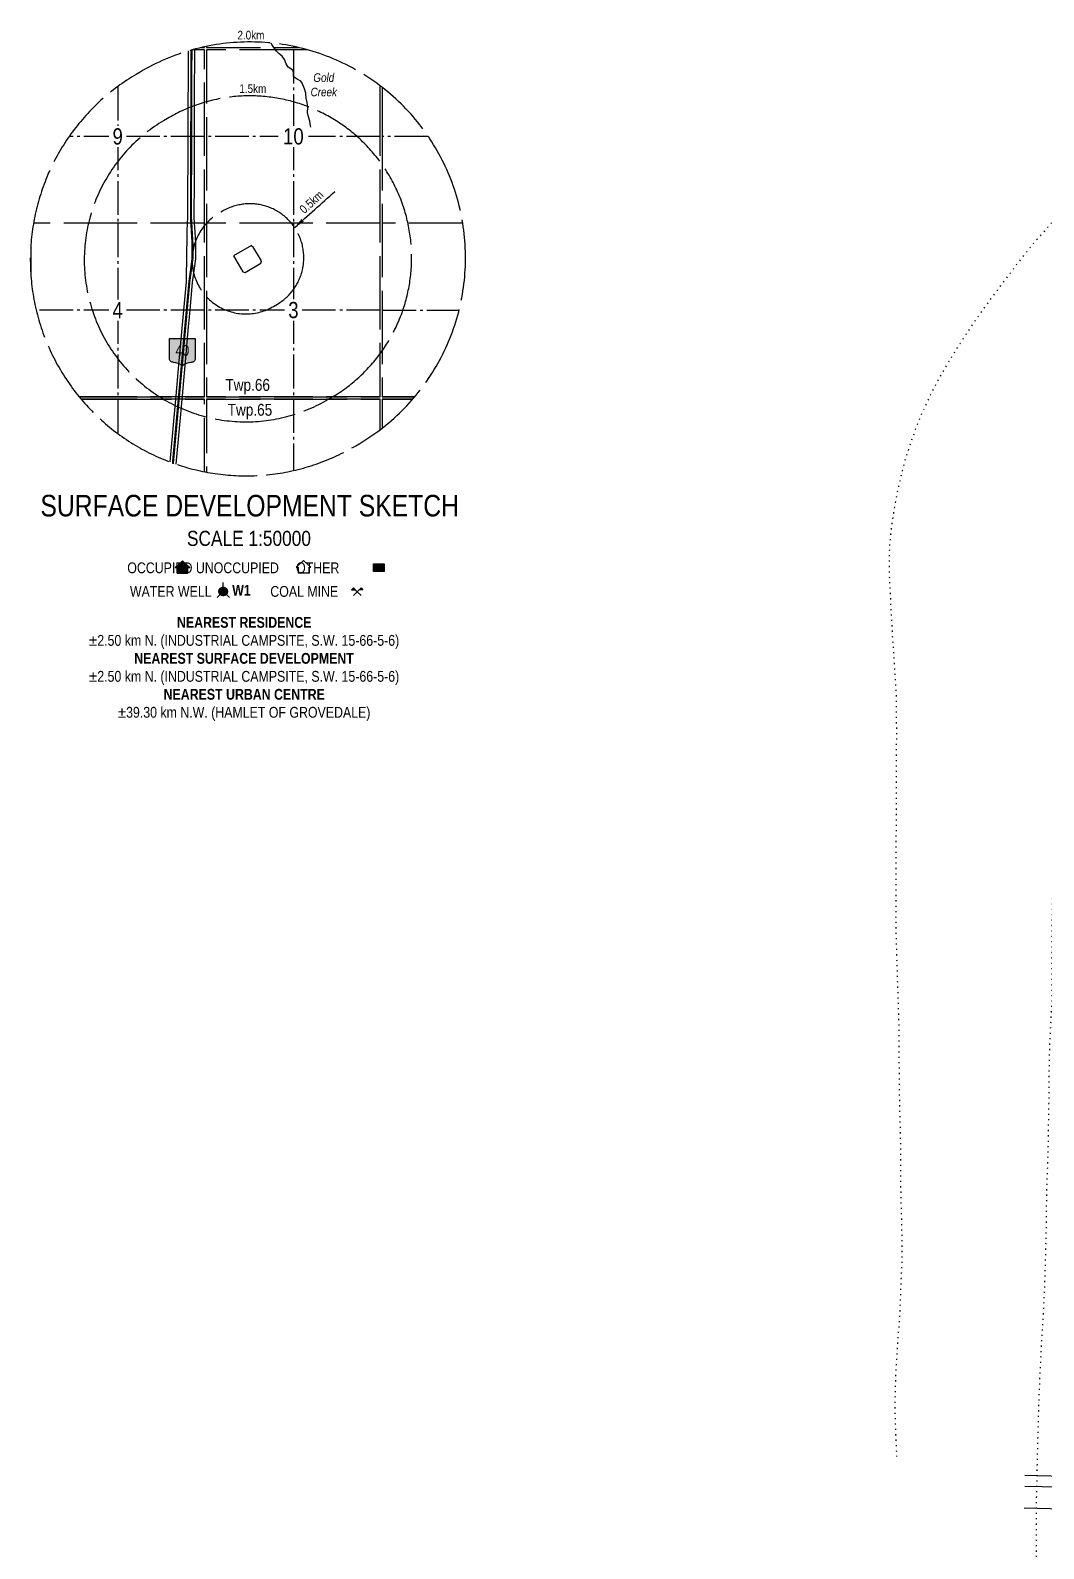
# Model space of a CAD drawing. Extents: x 389163 to 396064, y 6056248 to 6063668.
# Drawn here: x 390645 to 391584, y 6060009 to 6061416 of the extents above; entities that cross this region are included whole.
import ezdxf
from ezdxf.enums import TextEntityAlignment as Align

# ---------------------------------------------------------------- set-up
doc = ezdxf.new("R2010")
doc.units = 0
doc.header["$LTSCALE"] = 5
for name, pattern in [('foc-BUFFER', [16.75, 15, -1.75]), ('foc-DOT', [1, 0.2, -0.8]), ('foc-QUARTERLINE', [33, 25, -3, 2, -3]), ('foc-UNSURVEYED', [12.5, 10, -2.5])]:
    doc.linetypes.add(name, pattern=pattern)
for name, color, linetype in [('AS-RESIDENCE', 14, 'Continuous'), ('AS-SYMBOL', 7, 'Continuous'), ('AUX-BUFFER', 7, 'foc-BUFFER'), ('AUX-LABELS', 1, 'Continuous'), ('CG-NOTES', 7, 'Continuous'), ('DETAIL-HZ-Existing', 8, 'foc-DOT'), ('DETAIL-T', 7, 'Continuous'), ('F-WS-S', 8, 'Continuous'), ('L-QSEC', 8, 'foc-QUARTERLINE'), ('L-TITLEDB', 4, 'Continuous'), ('L-USEC', 7, 'foc-UNSURVEYED'), ('P-PROPOSED', 10, 'Continuous'), ('ROUTE-MAP-HWY', 2, 'Continuous'), ('S-7', 6, 'Continuous'), ('T-WATER', 160, 'Continuous'), ('T-WATER-T', 170, 'Continuous')]:
    doc.layers.add(name, color=color, linetype=linetype)
doc.styles.add('100L', font='ARIALN.TTF', dxfattribs={"height": 11})
doc.styles.add('120', font='ARIALN.TTF', dxfattribs={"height": 13})
doc.styles.add('60L', font='ARIALN.TTF', dxfattribs={"height": 7.35})
doc.styles.add('80CG', font='ARIALN.TTF', dxfattribs={"height": 10})
doc.styles.add('80V', font='ARIALN.TTF', dxfattribs={"oblique": 20, "height": 2})
doc.styles.add('BOLD', font='ARIALNB.TTF')
doc.styles.add('TXT', font='ARIALN.TTF', dxfattribs={"height": 0.2})
doc.dimstyles.new('Compass 5 000', dxfattribs={"dimscale": 5, "dimtxt": 9, "dimasz": 2, "dimexe": 0.2, "dimexo": 0.0625, "dimgap": 0.5, "dimtad": 0, "dimtih": 1, "dimtoh": 1, "dimzin": 0, "dimdsep": 46, "dimtxsty": '80CG', "dimcen": 0.1, "dimse1": 1, "dimse2": 1, "dimclrd": 256, "dimclrt": 256, "dimaunit": 1, "dimadec": 4, "dimazin": 0, "dimtfac": 0.06, "dimtofl": 0, "dimtmove": 0, "dimatfit": 1, "dimfxl": 0.2, "dimtolj": 1, "dimtzin": 0, "dimlwd": -1, "dimarcsym": 0})

# ---------------------------------------------------------------- blocks, each defined once
blk = doc.blocks.new('hwy_primary')
h = blk.add_hatch(color=255)
edge = h.paths.add_edge_path()
edge.add_line((-12.6, -6.5), (-12.6, 12.1))
edge.add_line((-12.6, 12.1), (11.4, 12.1))
edge.add_line((11.4, 12.1), (11.4, -6.5))
edge.add_arc((7.7, -6.3), 3.64, 267.0356, 357.7597, ccw=False)
edge.add_arc((9.4, -25.7), 15.8, 96.6623, 129.1626)
edge.add_arc((-10.6, -25.7), 15.8, 50.8374, 83.3377)
edge.add_arc((-8.9, -6.3), 3.64, 182.2403, 272.9644, ccw=False)
at = {"color": 3}
blk.add_lwpolyline([(-12.6, -6.5), (-12.6, 12.1), (11.4, 12.1), (11.4, -6.5, -0.41792), (7.6, -10, 0.142768), (-0.6, -13.4, 0.142768), (-8.7, -10, -0.41792), (-12.6, -6.5)], format="xyb", dxfattribs=at)
at = {"color": 3, "style": '80V', "flags": 8}
blk.add_attdef('HWY', text='', height=10, dxfattribs=at).set_placement((-0.6, 1), align=Align.MIDDLE_CENTER)
blk = doc.blocks.new('res_abd')
at = {"color": 14}
blk.add_lwpolyline([(-1.13, -0.57), (-1.13, -1.62), (0.87, -1.62), (0.87, -0.57), (1.22, -0.57), (-0.13, 0.69), (-1.49, -0.57)], close=True, dxfattribs=at)
blk = doc.blocks.new('res_other')
blk.add_hatch(color=14).paths.add_polyline_path([(-1.09, 0.73), (0.91, 0.73), (0.91, -0.69), (-1.09, -0.69)])
at = {"color": 14}
blk.add_lwpolyline([(-1.09, 0.73), (0.91, 0.73), (0.91, -0.69), (-1.09, -0.69)], close=True, dxfattribs=at)
blk = doc.blocks.new('res_occ')
for points in [[(0.1, 0.89), (-1.26, -0.37), (1.46, -0.37)], [(-0.9, -1.43), (1.1, -1.43), (1.1, -0.37), (-0.9, -0.37)]]:
    blk.add_hatch(color=14).paths.add_polyline_path(points)
at = {"color": 14}
for points in [[(0.1, 0.89), (-1.26, -0.37), (1.46, -0.37)], [(-0.9, -1.43), (1.1, -1.43), (1.1, -0.37), (-0.9, -0.37)]]:
    blk.add_lwpolyline(points, close=True, dxfattribs=at)
blk = doc.blocks.new('WAT')
h = blk.add_hatch(color=255)
h.dxf.hatch_style = 1
edge = h.paths.add_edge_path()
edge.add_arc((0, 0), 0.9, 0, 360)
at = {"color": 170}
for p, q in [((0, 0.82), (0, 1.63)), ((-0.58, -0.58), (-1.15, -1.15)), ((0.58, -0.58), (1.15, -1.15))]:
    blk.add_line(p, q, dxfattribs=at)
blk.add_circle((0, 0), 0.8, dxfattribs=at)
blk = doc.blocks.new('Mine')
at = {"layer": 'AS-SYMBOL'}
h = blk.add_hatch(color=161, dxfattribs=at)
h.dxf.hatch_style = 1
h.paths.add_polyline_path([(-0.71, 0.71), (-1.06, 0.35), (-0.35, 0.35)])
h = blk.add_hatch(color=161, dxfattribs=at)
h.dxf.hatch_style = 1
h.paths.add_polyline_path([(0.71, 0.71), (0.35, 0.35), (1.06, 0.35)])
at = {"layer": 'AS-SYMBOL', "color": 161}
for p, q in [((-0.71, 0.71), (-1.06, 0.35)), ((-1.06, 0.35), (-0.35, 0.35)), ((-0.71, 0.71), (0, 0)), ((0, 0), (-0.71, -0.71)), ((0, 0), (0.71, 0.71)), ((0, 0), (0.71, -0.71)), ((1.06, 0.35), (0.35, 0.35)), ((0.71, 0.71), (1.06, 0.35))]:
    blk.add_line(p, q, dxfattribs=at)
blk = doc.blocks.new('*U399')
at = {"layer": 'AS-RESIDENCE', "color": 14}
blk.add_lwpolyline([(130, -1.3), (140, -1.3), (140, -8.5), (130, -8.5)], close=True, dxfattribs=at)
at = {"layer": 'AS-RESIDENCE', "xscale": 5, "yscale": 5, "zscale": 5}
for name, p in [('res_occ', (-47.7, -2.9)), ('res_abd', (65.9, -1.7)), ('res_other', (135.5, -5))]:
    blk.add_blockref(name, p, dxfattribs=at)
at = {"layer": 'AS-SYMBOL', "color": 161, "xscale": 5, "yscale": 5, "zscale": 5}
blk.add_blockref('Mine', (115, -27.2), dxfattribs=at)
at = {"layer": 'F-WS-S', "xscale": 5, "yscale": 5, "zscale": 5}
blk.add_blockref('WAT', (-9.3, -26.9), dxfattribs=at)
at = {"layer": 'CG-NOTES', "char_height": 12, "style": '80CG'}
for s, insert, width, attachment_point in [('{\\H0.83333x;OCCUPIED^IUNOCCUPIED^I    OTHER}', (0, 0), 324.707, 2), ('\\pi0.13844;{\\H0.83333x;WATER WELL}', (-96, -21.9), 75.427, 1), ('\\pi0.33285;{\\H0.83333x;COAL MINE}', (34, -21.9), 62.521, 1)]:
    blk.add_mtext(s, dxfattribs=dict(at, insert=insert, width=width, attachment_point=attachment_point))
at = {"layer": 'T-WATER-T', "style": 'BOLD'}
blk.add_text('W1', height=10, dxfattribs=at).set_placement((-1, -30.8))

msp = doc.modelspace()

# ---------------------------------------------------------------- linework, layer by layer
at = {"layer": 'AUX-BUFFER', "flags": 128}
for points in [[(390949.965, 6061033.318, 1), (390746.252, 6061377.374), (390742.648, 6061375.24, 1), (390946.361, 6061031.184)], [(390924.501, 6061076.325, 1), (390771.717, 6061334.367), (390768.112, 6061332.233, 1), (390920.897, 6061074.191)], [(390873.573, 6061162.339, 1), (390822.645, 6061248.353), (390819.041, 6061246.219, 1), (390869.969, 6061160.205)]]:
    msp.add_lwpolyline(points, format="xyb", close=True, dxfattribs=at)
at = {"layer": 'DETAIL-HZ-Existing', "flags": 128}
for points in [[(391669.912, 6061332.629), (391670.153, 6061332.243), (391670.474, 6061331.435), (391670.545, 6061331.063), (391670.435, 6061329.796), (391669.783, 6061328.481), (391668.187, 6061328.239), (391667.617, 6061329.933), (391668.109, 6061332.072), (391668.889, 6061333.764), (391670.59, 6061336.714), (391674.278, 6061341.987), (391674.535, 6061342.291), (391674.833, 6061342.604), (391675.427, 6061343.18), (391676.069, 6061343.695), (391676.76, 6061344.158), (391677.532, 6061344.65), (391678.304, 6061345.132), (391679.024, 6061345.534), (391679.773, 6061345.897), (391680.522, 6061346.259), (391681.596, 6061346.823), (391682.377, 6061347.305), (391683.059, 6061347.769), (391683.475, 6061348.049), (391683.685, 6061348.014), (391683.999, 6061347.786), (391684.452, 6061347.875), (391685.049, 6061348.601), (391685.442, 6061349.142), (391685.884, 6061349.631), (391686.161, 6061349.905), (391686.41, 6061350.279), (391686.67, 6061350.693), (391687.122, 6061351.222), (391687.544, 6061351.722), (391687.968, 6061352.292), (391688.383, 6061352.903), (391688.747, 6061353.494), (391689.052, 6061354.087), (391689.345, 6061354.64), (391689.448, 6061354.788), (391689.563, 6061354.965), (391689.626, 6061355.103), (391689.647, 6061355.163), (391689.692, 6061355.342), (391689.706, 6061355.522), (391689.68, 6061355.702), (391689.584, 6061355.855), (391689.467, 6061355.978), (391689.339, 6061356.081), (391689.191, 6061356.154), (391689.012, 6061356.179), (391688.782, 6061356.184), (391688.55, 6061356.139), (391688.309, 6061356.085), (391688.118, 6061356.02), (391687.986, 6061355.973), (391687.915, 6061355.905), (391687.902, 6061355.805), (391687.95, 6061355.704), (391688.017, 6061355.592), (391688.066, 6061355.521), (391688.104, 6061355.47), (391688.172, 6061355.388), (391688.303, 6061355.395), (391688.593, 6061355.418), (391688.803, 6061355.423), (391689.014, 6061355.438), (391689.033, 6061355.408), (391688.691, 6061354.926), (391688.318, 6061354.385), (391687.354, 6061352.967), (391686.006, 6061350.979), (391684.297, 6061348.539), (391682.415, 6061345.953), (391680.564, 6061343.427), (391678.622, 6061340.873), (391676.517, 6061338.172), (391674.288, 6061335.315), (391672.08, 6061332.517), (391669.635, 6061329.405), (391667.057, 6061326.185), (391664.266, 6061322.821), (391661.291, 6061319.291), (391658.13, 6061315.556), (391654.763, 6061311.505), (391651.317, 6061307.157), (391647.653, 6061302.403), (391643.821, 6061297.373), (391639.847, 6061292.227), (391636.633, 6061288.353), (391632.1, 6061283.27), (391627.265, 6061278.084), (391622.172, 6061272.614), (391616.955, 6061266.937), (391611.716, 6061261.181), (391606.267, 6061255.02), (391600.69, 6061248.562), (391595.164, 6061242.092), (391589.352, 6061235.399), (391583.493, 6061228.818), (391577.446, 6061221.9), (391571.484, 6061214.791), (391565.608, 6061207.51), (391559.758, 6061200.077), (391553.926, 6061192.535), (391548.07, 6061184.843), (391542.266, 6061177.19), (391536.459, 6061169.476), (391530.741, 6061161.691), (391525.067, 6061153.644), (391523.171, 6061150.909), (391519.543, 6061145.624), (391514.13, 6061137.602), (391508.815, 6061129.506), (391503.629, 6061121.408), (391498.553, 6061113.258), (391493.536, 6061105.105), (391488.674, 6061096.729), (391484.06, 6061088.237), (391479.872, 6061080.045), (391475.703, 6061071.322), (391471.671, 6061062.546), (391467.927, 6061053.623), (391464.46, 6061044.604), (391461.161, 6061035.49), (391458.133, 6061026.42), (391455.31, 6061017.155), (391452.839, 6061007.931), (391450.522, 6060998.504), (391448.396, 6060989.082), (391446.582, 6060979.713), (391444.942, 6060970.15), (391443.453, 6060960.583), (391442.222, 6060950.949), (391441.301, 6060941.329), (391440.733, 6060931.779), (391440.581, 6060922.1), (391440.78, 6060912.453), (391441.209, 6060902.79), (391441.708, 6060893.155), (391442.139, 6060883.582), (391442.608, 6060873.888), (391443.136, 6060864.193), (391443.664, 6060854.527), (391444.312, 6060844.819), (391444.931, 6060835.161), (391445.58, 6060825.473), (391446.279, 6060815.833), (391446.89, 6060806.276), (391447.253, 6060796.755), (391447.341, 6060787.06), (391447.358, 6060777.357), (391447.407, 6060767.703), (391447.395, 6060757.98), (391447.323, 6060748.299), (391447.282, 6060738.657), (391447.234, 6060729.106), (391447.242, 6060719.453), (391447.29, 6060709.759), (391447.279, 6060700.086), (391447.235, 6060690.725), (391447.163, 6060681.044), (391447.069, 6060671.263), (391447.028, 6060661.591), (391447.016, 6060651.929), (391446.945, 6060642.248), (391446.853, 6060632.557), (391446.814, 6060623.025), (391446.832, 6060613.322), (391446.801, 6060603.65), (391446.768, 6060595.169), (391446.908, 6060585.563), (391447.157, 6060575.904), (391447.356, 6060566.256), (391447.637, 6060556.697), (391447.986, 6060547.056), (391448.205, 6060537.378), (391448.543, 6060527.707), (391448.893, 6060518.066), (391449.232, 6060508.425), (391449.551, 6060498.774), (391449.69, 6060489.098), (391449.797, 6060479.393), (391449.839, 6060469.829), (391449.859, 6060460.656), (391449.888, 6060451.003), (391449.909, 6060441.439), (391450.045, 6060431.653), (391450.244, 6060421.986), (391450.525, 6060412.446), (391450.804, 6060402.787), (391450.975, 6060393.22), (391451.136, 6060383.633), (391451.177, 6060374.06), (391451.198, 6060364.516), (391451.237, 6060354.833), (391451.378, 6060345.297), (391451.54, 6060335.75), (391451.769, 6060326.092), (391452.028, 6060316.443), (391452.247, 6060306.795), (391452.476, 6060297.137), (391452.607, 6060287.581), (391452.516, 6060277.91), (391452.127, 6060268.347), (391451.678, 6060258.815), (391451.288, 6060249.191), (391450.959, 6060239.636), (391450.631, 6060230.122), (391450.106, 6060220.691), (391449.324, 6060211.037), (391448.556, 6060201.503), (391447.895, 6060191.856), (391447.326, 6060182.307), (391446.847, 6060172.756), (391446.447, 6060163.142), (391446.209, 6060153.605), (391446.078, 6060143.986), (391446.087, 6060134.333), (391446.376, 6060124.663), (391446.753, 6060114.921), (391447.019, 6060108.473), (391447.634, 6060094.494)], [(391677.389, 6061332.45), (391677.339, 6061332.431), (391677.289, 6061332.442), (391677.181, 6061332.505), (391677.072, 6061332.557), (391676.954, 6061332.64), (391676.807, 6061332.774), (391676.681, 6061332.927), (391676.514, 6061333.061), (391676.255, 6061333.107), (391675.872, 6061333.016), (391675.409, 6061332.867), (391674.903, 6061332.619), (391674.62, 6061332.116), (391674.741, 6061331.703), (391675.127, 6061331.544), (391675.576, 6061331.513), (391676.016, 6061331.512), (391676.444, 6061331.422), (391676.902, 6061331.321), (391677.399, 6061331.169), (391677.944, 6061330.966), (391678.262, 6061330.869), (391678.649, 6061330.769), (391679.067, 6061330.679), (391679.644, 6061330.515), (391680.009, 6061330.327), (391680.057, 6061330.215), (391679.975, 6061330.157), (391679.933, 6061330.068), (391679.92, 6061329.959), (391679.927, 6061329.808), (391679.963, 6061329.647), (391679.949, 6061329.468), (391679.892, 6061329.179), (391679.603, 6061328.836), (391679.12, 6061328.677), (391678.699, 6061328.667), (391678.248, 6061328.638), (391677.82, 6061328.718), (391677.424, 6061328.908), (391677.054, 6061328.897), (391676.691, 6061328.766), (391676.339, 6061328.704), (391676.03, 6061328.731), (391675.75, 6061328.748), (391675.5, 6061328.724), (391675.249, 6061328.7), (391675.008, 6061328.646), (391674.794, 6061328.511), (391674.639, 6061328.294), (391674.619, 6061328.275), (391674.44, 6061327.939), (391674.43, 6061327.909), (391674.241, 6061327.534), (391674.094, 6061327.257), (391674.063, 6061327.198), (391673.852, 6061326.753), (391673.637, 6061326.118), (391673.36, 6061324.994), (391673.282, 6061324.676), (391672.906, 6061323.154), (391672.364, 6061321.007), (391671.898, 6061319.087), (391671.541, 6061317.566), (391671.293, 6061316.371), (391671.282, 6061316.351), (391671.143, 6061315.554), (391671.107, 6061315.305), (391671.005, 6061314.387), (391670.929, 6061313.709), (391670.907, 6061313.63), (391670.819, 6061313.292), (391670.808, 6061313.242), (391670.668, 6061312.855), (391670.657, 6061312.815), (391670.562, 6061312.578), (391670.488, 6061312.409), (391670.466, 6061312.34), (391670.516, 6061312.329), (391670.597, 6061312.377), (391670.72, 6061312.494), (391670.864, 6061312.66), (391671.028, 6061312.856), (391671.164, 6061313.063), (391671.309, 6061313.29), (391671.476, 6061313.566), (391671.653, 6061313.872), (391671.831, 6061314.198), (391672.009, 6061314.534), (391672.218, 6061314.919), (391672.418, 6061315.334), (391672.588, 6061315.74), (391672.757, 6061316.106), (391672.925, 6061316.452), (391673.084, 6061316.808), (391673.157, 6061316.947), (391673.272, 6061317.144), (391673.519, 6061317.448), (391673.815, 6061317.711), (391674.113, 6061318.004), (391674.381, 6061318.348), (391674.668, 6061318.631), (391674.83, 6061318.727), (391674.962, 6061318.784), (391675.202, 6061318.798), (391675.329, 6061318.675), (391675.435, 6061318.493), (391675.454, 6061318.472), (391675.65, 6061318.277), (391675.834, 6061318.043), (391675.919, 6061317.851), (391676.016, 6061317.718), (391676.116, 6061317.696), (391676.186, 6061317.684), (391676.256, 6061317.683), (391676.386, 6061317.69), (391676.496, 6061317.707), (391676.597, 6061317.725), (391676.839, 6061317.829), (391677.104, 6061318.043), (391677.393, 6061318.386), (391677.496, 6061318.533), (391677.683, 6061318.829), (391677.82, 6061319.086), (391677.874, 6061319.254), (391677.917, 6061319.394), (391678.013, 6061319.631), (391678.221, 6061319.956), (391678.241, 6061319.976), (391678.447, 6061320.241), (391678.458, 6061320.261), (391678.543, 6061320.459), (391678.608, 6061320.697), (391678.664, 6061320.916), (391678.665, 6061320.956), (391678.711, 6061321.245), (391678.779, 6061321.553), (391678.897, 6061321.891), (391679.055, 6061322.237), (391679.2, 6061322.444), (391679.292, 6061322.531), (391679.578, 6061322.755), (391679.588, 6061322.764), (391679.803, 6061322.969), (391679.989, 6061323.225), (391680.176, 6061323.521), (391680.354, 6061323.846), (391680.562, 6061324.172), (391680.738, 6061324.417), (391680.79, 6061324.486), (391680.852, 6061324.575), (391680.935, 6061324.693), (391681.223, 6061325.056), (391681.511, 6061325.389), (391681.778, 6061325.643), (391681.93, 6061325.759), (391681.981, 6061325.788), (391682.061, 6061325.776), (391682.07, 6061325.736), (391681.964, 6061325.488), (391681.683, 6061325.045), (391681.149, 6061324.448), (391680.292, 6061323.748), (391679.082, 6061322.927), (391677.588, 6061321.952), (391675.99, 6061320.78), (391675.847, 6061320.663), (391674.355, 6061319.359), (391672.615, 6061317.69), (391672.584, 6061317.671), (391670.638, 6061315.747), (391668.313, 6061313.482), (391665.702, 6061310.963), (391663.827, 6061309.098), (391662.883, 6061308.14), (391660.01, 6061305.128), (391659.846, 6061304.962), (391656.591, 6061301.439), (391653.138, 6061297.59), (391649.678, 6061293.462), (391646.27, 6061288.982), (391642.894, 6061284.192), (391641.329, 6061281.888), (391639.532, 6061279.121), (391636.19, 6061273.659), (391632.858, 6061267.767), (391630.303, 6061262.987), (391628.426, 6061259.351), (391623.207, 6061248.163), (391619.598, 6061239.086), (391617.139, 6061231.613), (391615.102, 6061223.819), (391613.498, 6061215.736), (391612.188, 6061207.405), (391611.04, 6061199.13), (391611.002, 6061198.81), (391609.932, 6061190.044), (391609.017, 6061181.073), (391608.357, 6061171.906), (391607.754, 6061162.598), (391607.109, 6061153.181), (391607.013, 6061151.702), (391606.431, 6061143.674), (391605.742, 6061134.098), (391605.161, 6061124.479), (391604.61, 6061114.819), (391604.179, 6061105.197), (391603.819, 6061095.563), (391603.407, 6061085.9), (391602.977, 6061076.257), (391602.496, 6061066.616), (391602.025, 6061057.005), (391601.635, 6061047.361), (391601.384, 6061037.724), (391601.193, 6061028.076), (391601.081, 6061018.406), (391601.189, 6060999.088), (391601.567, 6060979.784), (391602.165, 6060960.464), (391602.803, 6060941.153), (391603.401, 6060921.843), (391603.649, 6060902.542), (391603.187, 6060883.237), (391602.755, 6060863.952), (391602.864, 6060844.684), (391602.943, 6060825.406), (391602.751, 6060806.095), (391601.939, 6060786.829), (391600.429, 6060767.61), (391598.858, 6060748.352), (391597.305, 6060729.054), (391595.923, 6060709.751), (391594.811, 6060690.452), (391593.908, 6060671.148), (391593.155, 6060651.801), (391592.492, 6060632.461), (391592.221, 6060622.805), (391592.04, 6060613.156), (391591.859, 6060603.518), (391591.688, 6060593.859), (391591.617, 6060584.188), (391591.555, 6060574.517), (391591.583, 6060564.844), (391591.673, 6060555.209), (391591.692, 6060545.566), (391591.652, 6060535.934), (391591.621, 6060526.292), (391591.459, 6060516.623), (391591.048, 6060506.96), (391590.487, 6060497.301), (391589.956, 6060487.681), (391589.525, 6060478.028), (391589.235, 6060468.392), (391589.013, 6060458.725), (391588.852, 6060449.066), (391588.831, 6060439.404), (391588.599, 6060420.114), (391588.237, 6060400.817), (391587.994, 6060381.487), (391587.402, 6060362.186), (391586.649, 6060342.858), (391586.327, 6060323.56), (391586.135, 6060304.259), (391585.684, 6060284.965), (391585.161, 6060265.662), (391584.459, 6060246.353), (391583.487, 6060227.061), (391582.405, 6060207.781), (391581.274, 6060188.503), (391580.272, 6060169.241), (391579.55, 6060149.923), (391578.977, 6060130.611), (391578.396, 6060111.319), (391577.903, 6060091.996), (391577.54, 6060072.679), (391577.088, 6060053.364), (391576.896, 6060034.063), (391577.014, 6060014.745), (391576.871, 6059995.413), (391576.488, 6059976.076), (391575.996, 6059956.762), (391575.384, 6059937.482), (391574.902, 6059918.188), (391574.841, 6059898.904), (391574.938, 6059879.586), (391575.166, 6059860.265), (391575.174, 6059840.939), (391574.442, 6059821.671), (391573.56, 6059802.377), (391572.968, 6059783.075), (391572.675, 6059763.747), (391572.813, 6059744.408), (391572.961, 6059725.109), (391572.579, 6059705.822), (391571.837, 6059686.535), (391571.135, 6059667.236), (391570.473, 6059647.936), (391569.401, 6059628.626), (391568.78, 6059618.999), (391568.179, 6059609.37), (391567.509, 6059599.733), (391566.808, 6059590.107), (391566.018, 6059580.494), (391565.127, 6059570.882), (391564.317, 6059561.279), (391563.626, 6059551.643), (391562.946, 6059542.016), (391562.195, 6059532.381), (391561.535, 6059522.754), (391561.014, 6059513.114), (391560.452, 6059503.445), (391559.882, 6059493.826), (391559.451, 6059484.203), (391558.98, 6059474.552), (391558.429, 6059464.902), (391557.878, 6059455.253), (391557.197, 6059445.606), (391556.436, 6059435.981), (391555.384, 6059416.681), (391555.002, 6059397.375), (391554.849, 6059378.023), (391554.667, 6059358.732), (391554.495, 6059339.44), (391554.453, 6059320.136), (391554.441, 6059300.831), (391554.47, 6059281.564), (391555.108, 6059262.254), (391556.125, 6059242.914), (391556.774, 6059223.623), (391556.822, 6059204.316), (391556.49, 6059185.018), (391556.048, 6059165.713), (391555.655, 6059146.397), (391555.363, 6059127.089), (391555.131, 6059107.759), (391554.928, 6059088.418), (391554.726, 6059069.137), (391554.524, 6059049.837), (391554.292, 6059030.547), (391554.051, 6059011.257), (391553.438, 6058991.936), (391552.576, 6058972.651), (391551.604, 6058953.359), (391550.702, 6058934.065), (391550.17, 6058914.752), (391549.968, 6058895.461), (391549.876, 6058876.158), (391549.915, 6058856.882), (391549.943, 6058837.575), (391549.781, 6058818.264), (391549.508, 6058798.955), (391548.905, 6058779.614), (391547.843, 6058760.294), (391546.601, 6058741.038), (391545.45, 6058721.77), (391544.377, 6058702.46), (391543.396, 6058683.178), (391542.415, 6058663.936), (391541.432, 6058644.604), (391540.481, 6058625.351), (391539.238, 6058606.045), (391537.667, 6058586.778), (391536.148, 6058568.019), (391534.905, 6058552.064)]]:
    msp.add_lwpolyline(points, dxfattribs=at)
at = {"layer": 'L-QSEC', "color": 253, "ltscale": 0.25}
for p, q in [((390888.429, 6061401.159), (390888.429, 6061400.111)), ((390888.429, 6061398.1), (390888.429, 6061317.665)), ((390725.547, 6061363.89), (390725.547, 6061317.665)), ((390725.547, 6061317.665), (390680.587, 6061317.665)), ((390725.547, 6061317.665), (390725.547, 6061237.229)), ((390805.982, 6061317.665), (390725.547, 6061317.665)), ((390888.429, 6061317.665), (390807.993, 6061317.665)), ((390968.864, 6061317.665), (390888.429, 6061317.665)), ((390888.429, 6061317.665), (390888.429, 6061237.229)), ((391013.496, 6061317.665), (390970.875, 6061317.665)), ((390725.547, 6061237.229), (390725.547, 6061156.794)), ((390888.429, 6061237.229), (390888.429, 6061156.794)), ((390725.547, 6061156.794), (390650.047, 6061156.794)), ((390725.547, 6061156.794), (390725.547, 6061076.359)), ((390805.982, 6061156.794), (390725.547, 6061156.794)), ((390888.429, 6061156.794), (390807.993, 6061156.794)), ((390888.429, 6061156.794), (390888.429, 6061076.359)), ((390968.864, 6061156.794), (390888.429, 6061156.794)), ((390970.875, 6061156.794), (391042.045, 6061156.794)), ((390725.547, 6061074.347), (390725.547, 6061042.534)), ((390888.429, 6061074.347), (390888.429, 6061008.176))]:
    msp.add_line(p, q, dxfattribs=at)
at = {"layer": 'L-TITLEDB', "flags": 128}
for points in [[(390779.768, 6061014.062), (390783.977, 6061060.492), (390785.234, 6061074.363), (390785.508, 6061077.379), (390788.399, 6061109.28), (390791.301, 6061141.283), (390792.708, 6061156.808), (390795.039, 6061182.523), (390798.013, 6061204.418), (390797.966, 6061218.821), (390797.356, 6061229.377), (390796.903, 6061237.243), (390796.571, 6061242.989), (390796.672, 6061277.575), (390796.788, 6061317.678), (390796.89, 6061352.779), (390797.022, 6061398.1)], [(390790.859, 6061396.895), (390790.561, 6061320.894), (390790.255, 6061243.008), (390789.796, 6061230.476), (390789.511, 6061222.551), (390789.287, 6061209.799), (390789.05, 6061183.066), (390786.655, 6061156.809), (390782.369, 6061109.826), (390779.408, 6061077.38), (390779.133, 6061074.364), (390773.827, 6061016.201)]]:
    msp.add_lwpolyline(points, dxfattribs=at)
at = {"layer": 'L-USEC', "color": 253}
for p, q in [((390805.982, 6061398.1), (390795.059, 6061398.1)), ((390802.997, 6061400.111), (390805.982, 6061400.111)), ((390805.982, 6061400.111), (390805.982, 6061400.778)), ((390805.982, 6061317.665), (390805.982, 6061398.1)), ((390807.993, 6061401.201), (390807.993, 6061400.111)), ((390807.993, 6061400.111), (390888.429, 6061400.111)), ((390807.993, 6061398.1), (390807.993, 6061317.665)), ((390888.429, 6061398.1), (390807.993, 6061398.1)), ((390888.429, 6061400.111), (390893.22, 6061400.111)), ((390901.159, 6061398.1), (390888.429, 6061398.1)), ((390968.864, 6061317.665), (390968.864, 6061364.678)), ((390970.875, 6061363.133), (390970.875, 6061317.665)), ((390805.982, 6061237.229), (390805.982, 6061317.665)), ((390807.993, 6061317.665), (390807.993, 6061237.229)), ((390968.864, 6061237.229), (390968.864, 6061317.665)), ((390970.875, 6061317.665), (390970.875, 6061237.229)), ((390725.547, 6061237.229), (390647.499, 6061237.229)), ((390805.982, 6061237.229), (390725.547, 6061237.229)), ((390805.982, 6061156.794), (390805.982, 6061237.229)), ((390807.993, 6061237.229), (390807.993, 6061156.794)), ((390888.429, 6061237.229), (390807.993, 6061237.229)), ((390968.864, 6061237.229), (390888.429, 6061237.229)), ((390968.864, 6061156.794), (390968.864, 6061237.229)), ((390970.875, 6061237.229), (390970.875, 6061156.794)), ((391045.471, 6061237.229), (390970.875, 6061237.229)), ((390645.112, 6061217.735), (390645.112, 6061188.689)), ((390805.982, 6061076.359), (390805.982, 6061156.794)), ((390807.993, 6061156.794), (390807.993, 6061076.359)), ((390968.864, 6061076.359), (390968.864, 6061156.794)), ((390970.875, 6061156.794), (390970.875, 6061076.359)), ((390805.982, 6061007.037), (390805.982, 6061074.347)), ((390807.993, 6061074.347), (390807.993, 6061006.653)), ((390968.864, 6061046.014), (390968.864, 6061074.347)), ((390970.875, 6061074.347), (390970.875, 6061047.559))]:
    msp.add_line(p, q, dxfattribs=at)
at = {"layer": 'L-USEC'}
for p, q in [((390689.984, 6061076.359), (390725.547, 6061076.359)), ((390725.547, 6061076.359), (390689.984, 6061076.359)), ((390725.547, 6061076.359), (390805.982, 6061076.359)), ((390805.982, 6061076.359), (390725.547, 6061076.359)), ((390807.993, 6061076.359), (390888.429, 6061076.359)), ((390888.429, 6061076.359), (390807.993, 6061076.359)), ((390888.429, 6061076.359), (390968.864, 6061076.359)), ((390968.864, 6061076.359), (390888.429, 6061076.359)), ((390970.875, 6061076.359), (391000.853, 6061076.359)), ((391000.853, 6061076.359), (390970.875, 6061076.359)), ((390691.657, 6061074.347), (390725.547, 6061074.347)), ((390725.547, 6061074.347), (390691.657, 6061074.347)), ((390725.547, 6061074.347), (390805.982, 6061074.347)), ((390805.982, 6061074.347), (390725.547, 6061074.347)), ((390807.993, 6061074.347), (390888.429, 6061074.347)), ((390888.429, 6061074.347), (390807.993, 6061074.347)), ((390888.429, 6061074.347), (390968.864, 6061074.347)), ((390968.864, 6061074.347), (390888.429, 6061074.347)), ((390970.875, 6061074.347), (390999.131, 6061074.347)), ((390999.131, 6061074.347), (390970.875, 6061074.347)), ((391566.663, 6060077.233), (391666.595, 6060074.842)), ((391566.423, 6060067.177), (391666.355, 6060064.786)), ((391565.942, 6060047.074), (391665.874, 6060044.683))]:
    msp.add_line(p, q, dxfattribs=at)
at = {"layer": 'P-PROPOSED', "flags": 128}
msp.add_lwpolyline([(390850.242, 6061215.438), (390849.478, 6061216.728), (390832.946, 6061206.94), (390841.701, 6061192.154), (390843.747, 6061191.623), (390858.325, 6061200.254), (390858.895, 6061202.334), (390850.904, 6061215.83)], close=True, dxfattribs=at)
at = {"layer": 'ROUTE-MAP-HWY', "const_width": 1.999, "flags": 128}
msp.add_lwpolyline([(390776.692, 6061014.341), (390780.901, 6061060.771), (390782.158, 6061074.642), (390782.431, 6061077.658), (390785.323, 6061109.559), (390788.224, 6061141.562), (390789.632, 6061157.087), (390791.969, 6061182.871), (390794.923, 6061204.622), (390794.877, 6061218.726), (390794.273, 6061229.2), (390793.819, 6061237.065), (390793.482, 6061242.905), (390793.583, 6061277.584), (390793.699, 6061317.687), (390793.802, 6061352.788), (390793.934, 6061398.109)], dxfattribs=at)
at = {"layer": 'T-WATER', "flags": 128}
msp.add_lwpolyline([(390904.682, 6061326.251), (390904.149, 6061327.432), (390903.579, 6061331.734), (390902.322, 6061335.816), (390901.447, 6061340.048), (390901.878, 6061344.605), (390901.338, 6061349.095), (390900.39, 6061353.303), (390899.855, 6061357.861), (390898.659, 6061361.978), (390896.488, 6061367.159), (390895.405, 6061368.806), (390891.884, 6061370.659), (390889.079, 6061372.528), (390888.429, 6061373.541), (390888.429, 6061376.824), (390887.907, 6061379.107), (390883.491, 6061382.03), (390881.63, 6061385.132), (390880.124, 6061388.878), (390878.051, 6061392.02), (390875.126, 6061394.148), (390872.787, 6061396.766), (390869.81, 6061401.119), (390868.595, 6061402.896), (390867.882, 6061404.287)], dxfattribs=at)

# ---------------------------------------------------------------- block references
at = {"layer": 'AUX-LABELS'}
ref = msp.add_blockref('hwy_primary', (390786.075, 6061118.389), dxfattribs=dict(at, xscale=0.9993565884328945, yscale=0.9993565884328945, zscale=0.9993565884328945))
ref.add_attrib('HWY', '40', dxfattribs={"layer": '0', "color": 240, "height": 9.9936, "style": '80V', "flags": 8}).set_placement((390785.491, 6061119.438), align=Align.MIDDLE_CENTER)
at = {"layer": 'CG-NOTES', "xscale": 0.999515365180899, "yscale": 0.999515365180899, "zscale": 0.999515365180899}
msp.add_blockref('*U399', (390832.718, 6060923.015), dxfattribs=at)

# ---------------------------------------------------------------- texts
at = {"style": '100L'}
for s, p in [('Twp.66', (390846.076, 6061082.01)), ('Twp.65', (390848.175, 6061058.961))]:
    msp.add_text(s, height=10.9956, rotation=359.999962, dxfattribs=at).set_placement(p, align=Align.CENTER)
at = {"char_height": 7.9968, "attachment_point": 1, "style": '60L'}
for s, insert in [('2.0km', (390836.585, 6061415.583)), ('1.5km', (390838.375, 6061366.028))]:
    msp.add_mtext_dynamic_manual_height_columns(s, width=28.38062, gutter_width=47.481, heights=[0], dxfattribs=dict(at, insert=insert))
at = {"insert": (390893.208, 6061251.64), "char_height": 7.9968, "attachment_point": 1, "rotation": 41.998851, "style": '60L'}
msp.add_mtext_dynamic_manual_height_columns('0.5km', width=28.38062, gutter_width=47.481, heights=[0], dxfattribs=at)
at = {"layer": 'CG-NOTES', "insert": (390636.056, 6060872.442), "char_height": 9.99515, "width": 412.19957, "attachment_point": 1, "style": '80CG'}
msp.add_mtext('\\pi144.47891;{\\fArial Narrow|b1|i0|c0|p34;NEAREST RESIDENCE}\\P\\pi62.90523;±2.50 km N. (INDUSTRIAL CAMPSITE, S.W. 15-66-5-6)\\P\\pi104.88011;{\\fArial Narrow|b1|i0|c0|p34;NEAREST SURFACE DEVELOPMENT}\\P\\pi62.90523;±2.50 km N. (INDUSTRIAL CAMPSITE, S.W. 15-66-5-6)\\P\\pi132.09065;{\\fArial Narrow|b1|i0|c0|p34;NEAREST URBAN CENTRE}\\P\\pi89.62488;±39.30 km N.W. (HAMLET OF GROVEDALE)', dxfattribs=at)
at = {"layer": 'DETAIL-T', "color": 3, "insert": (390651.541, 6060985.61), "char_height": 19.99031, "width": 389.87017, "attachment_point": 1, "style": '80CG'}
msp.add_mtext('\\pi2.39543;SURFACE DEVELOPMENT SKETCH\\P\\pi138.21293;{\\H0.7x;SCALE 1:50000}', dxfattribs=at)
at = {"layer": 'T-WATER-T', "insert": (390916.604, 6061376.245), "char_height": 7.99683, "width": 25.00325, "attachment_point": 2, "rotation": 360, "style": 'TXT'}
msp.add_mtext('{\\fArial Narrow|b0|i1|c0|p34;Gold\\PCreek}', dxfattribs=at)

# ---------------------------------------------------------------- leaders
at = {"path_type": 1}
msp.add_leader([(390889.566, 6061233.262), (390926.754, 6061266.655)], dimstyle='Compass 5 000', override={"dimgap": 0.5, "dimtad": 0}, dxfattribs=at)

# ---------------------------------------------------------------- next in the draw order: texts
at = {"layer": 'S-7', "attachment_point": 5, "style": '120', "bg_fill": 3, "box_fill_scale": 1.15, "bg_fill_color": 256}
for s, insert, char_height, width, bg_fill_transparency in [('9', (390725.547, 6061317.665), 14.994, 11.64955, 13369416), ('10', (390888.429, 6061317.665), 14.9941, 23.2991, 13369461), ('4', (390725.547, 6061156.794), 14.994, 11.64955, 13369411), ('3', (390888.429, 6061156.794), 14.994, 11.64955, 13369466)]:
    msp.add_mtext(s, dxfattribs=dict(at, insert=insert, char_height=char_height, width=width, bg_fill_transparency=bg_fill_transparency))

doc.saveas('drawing.dxf')
